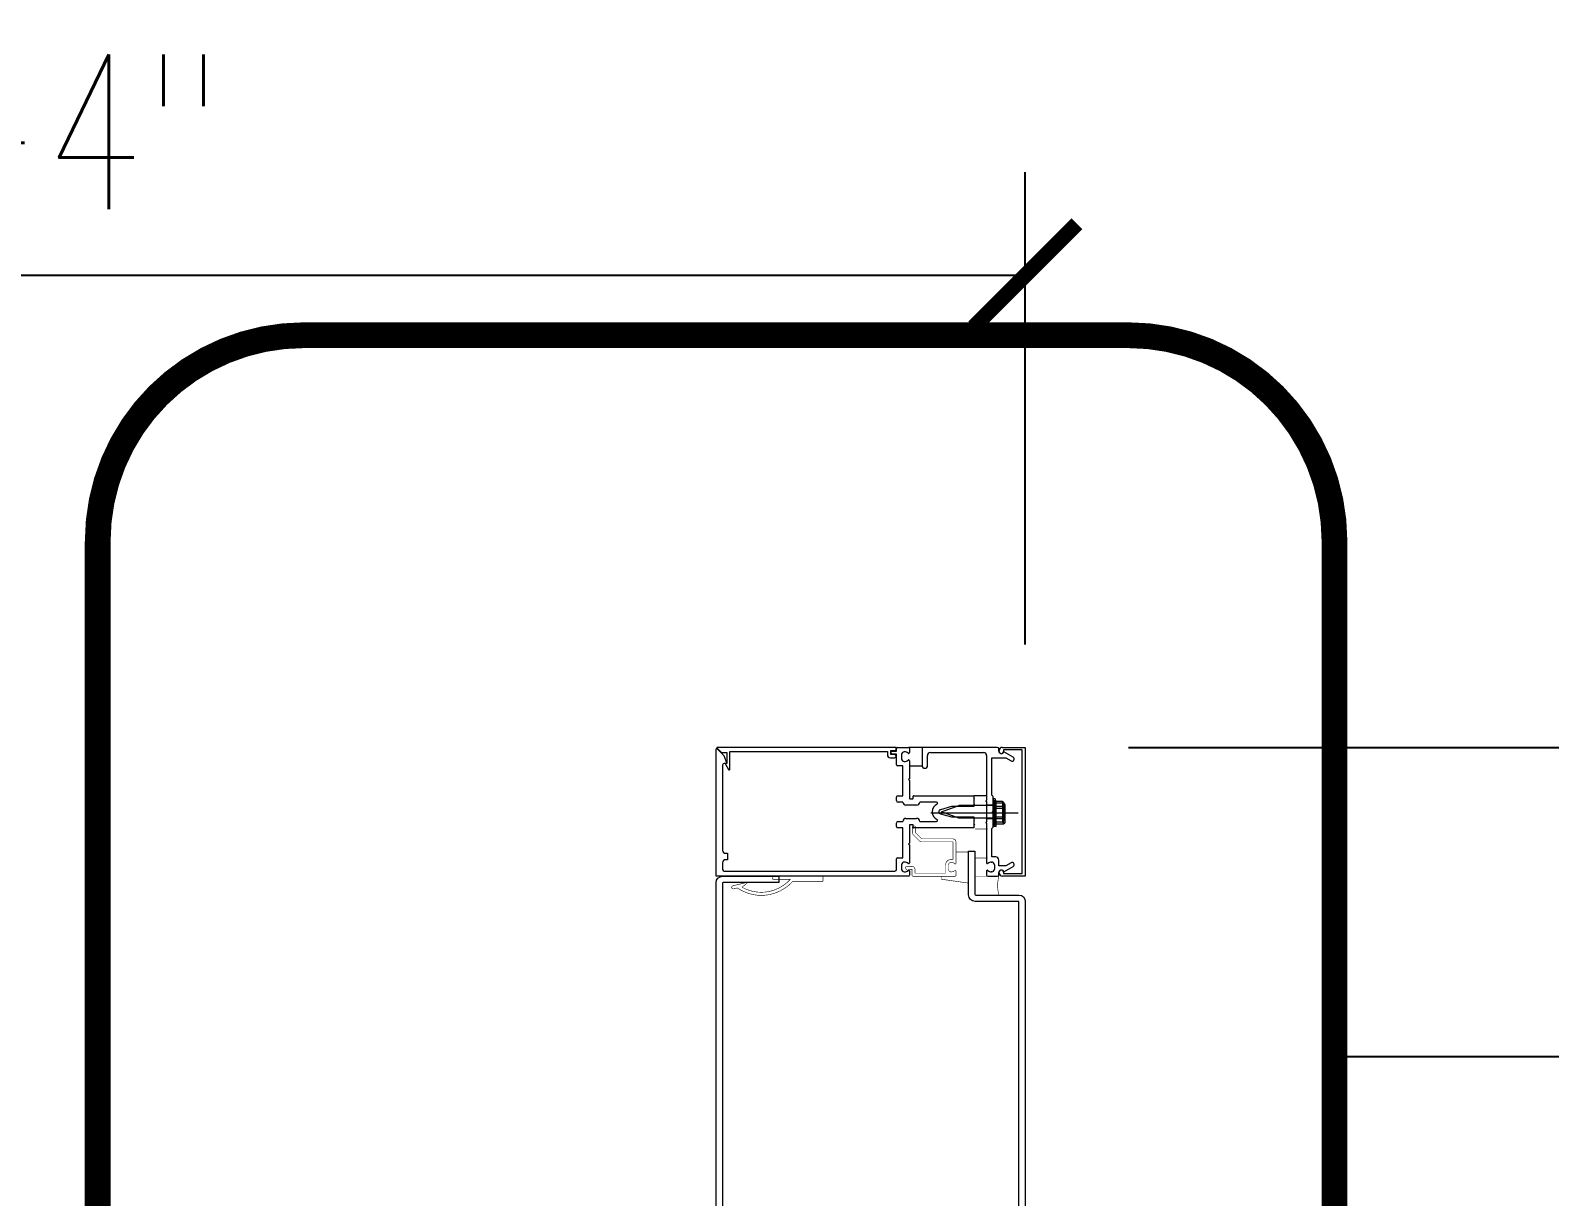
# Model space of a CAD drawing. Header units: inches. Extents: x 3850 to 5846, y -3 to 909.
# Drawn here: x 4358.81 to 4388.29, y 801.53 to 824.17 of the extents above; entities that cross this region are included whole.
import ezdxf

# ---------------------------------------------------------------- set-up
doc = ezdxf.new("R2010")
doc.units = ezdxf.units.IN
doc.header["$LTSCALE"] = 0.5
doc.header["$MEASUREMENT"] = 0
doc.linetypes.add('HIDDEN2', pattern=[0.1875, 0.125, -0.0625])
doc.layers.get('0').update_dxf_attribs({"lineweight": 18})
doc.layers.get('Defpoints').update_dxf_attribs({"color": 140, "lineweight": 18})
for name, color, linetype, lineweight in [('A-Anno-Dims', 211, 'Continuous', 18), ('A-Detl-Fine', 90, 'Continuous', 18), ('A-Detl-Iden', 151, 'Continuous', 25), ('A-Detl-Thin', 150, 'Continuous', 18), ('A-Detl-Wide', 213, 'Continuous', 50)]:
    doc.layers.add(name, color=color, linetype=linetype, lineweight=lineweight)
doc.styles.add('Arch-Dim', font='romans.shx', dxfattribs={"width": 0.75})
doc.dimstyles.new('Aec-Arch-I-96', dxfattribs={"dimscale": 96, "dimtxt": 0.09375, "dimasz": 0.0625, "dimexe": 0.0625, "dimexo": 0.0625, "dimgap": 0.03125, "dimtad": 1, "dimdec": 4, "dimzin": 3, "dimdsep": 46, "dimlunit": 4, "dimtxsty": 'Arch-Dim', "dimblk": 'ARCHTICK', "dimcen": 0.09375, "dimazin": 2, "dimtfac": 0.75, "dimtdec": 4, "dimtix": 1, "dimtmove": 2, "dimatfit": 2, "dimfxl": 1, "dimtolj": 1, "dimtzin": 0, "dimarcsym": 0})

# ---------------------------------------------------------------- blocks, each defined once
blk = doc.blocks.new('_ArchTick')
at = {"color": 0, "linetype": 'ByBlock', "const_width": 0.15}
blk.add_lwpolyline([(-0.5, -0.5), (0.5, 0.5)], dxfattribs=at)
blk = doc.blocks.new('*D113')
at = {"layer": 'A-Anno-Dims', "color": 0, "lineweight": -2, "transparency": 16777216}
for p, q in [((4380.12, 810.25), (4428.12, 810.25)), ((4426.12, 729.004), (4426.12, 810.25)), ((4380.12, 729.004), (4428.12, 729.004))]:
    blk.add_line(p, q, dxfattribs=at)
at = {"layer": 'Defpoints', "color": 0, "transparency": 16777216}
for p in [(4378.12, 810.25), (4426.12, 810.25), (4378.12, 729.004)]:
    blk.add_point(p, dxfattribs=at)
at = {"layer": 'A-Anno-Dims', "color": 0, "lineweight": -2, "transparency": 16777216, "xscale": 2, "yscale": 2, "zscale": 2}
for p, rotation in [((4426.12, 810.25), 90), ((4426.12, 729.004), 270)]:
    blk.add_blockref('_ArchTick', p, dxfattribs=dict(at, rotation=rotation))
at = {"layer": 'A-Anno-Dims', "color": 0, "transparency": 16777216, "insert": (4422.495, 769.627), "char_height": 3, "attachment_point": 5, "rotation": 90, "style": 'Arch-Dim'}
blk.add_mtext('\\A1;6\'-9{\\H0.750000x;\\S1/4;}"', dxfattribs=at)
blk = doc.blocks.new('*D114')
at = {"layer": 'A-Anno-Dims', "color": 0, "lineweight": -2, "transparency": 16777216}
for p, q in [((4380.12, 810.25), (4440.12, 810.25)), ((4438.12, 57), (4438.12, 810.25)), ((4380.12, 57), (4440.12, 57))]:
    blk.add_line(p, q, dxfattribs=at)
at = {"layer": 'Defpoints', "color": 0, "transparency": 16777216}
for p in [(4378.12, 810.25), (4438.12, 810.25), (4378.12, 57)]:
    blk.add_point(p, dxfattribs=at)
at = {"layer": 'A-Anno-Dims', "color": 0, "lineweight": -2, "transparency": 16777216, "xscale": 2, "yscale": 2, "zscale": 2}
for p, rotation in [((4438.12, 810.25), 90), ((4438.12, 57), 270)]:
    blk.add_blockref('_ArchTick', p, dxfattribs=dict(at, rotation=rotation))
at = {"layer": 'A-Anno-Dims', "color": 0, "transparency": 16777216, "insert": (4434.495, 433.625), "char_height": 3, "attachment_point": 5, "rotation": 90, "style": 'Arch-Dim'}
blk.add_mtext('\\A1;62\'-9{\\H0.750000x;\\S1/4;}"', dxfattribs=at)
blk = doc.blocks.new('*D118')
at = {"layer": 'A-Detl-Wide', "color": 0, "lineweight": -2, "transparency": 16777216}
for p, q in [((4380.12, 810.25), (4416.12, 810.25)), ((4414.12, 810.25), (4414.12, 798.25)), ((4380.12, 798.25), (4416.12, 798.25))]:
    blk.add_line(p, q, dxfattribs=at)
at = {"layer": 'Defpoints', "color": 0, "transparency": 16777216}
for p in [(4378.12, 810.25), (4378.12, 798.25), (4414.12, 798.25)]:
    blk.add_point(p, dxfattribs=at)
at = {"layer": 'A-Detl-Wide', "color": 0, "lineweight": -2, "transparency": 16777216, "xscale": 2, "yscale": 2, "zscale": 2}
for p, rotation in [((4414.12, 810.25), 90), ((4414.12, 798.25), 270)]:
    blk.add_blockref('_ArchTick', p, dxfattribs=dict(at, rotation=rotation))
at = {"layer": 'A-Detl-Wide', "color": 0, "transparency": 16777216, "insert": (4411.334, 804.25), "char_height": 3, "attachment_point": 5, "rotation": 90, "style": 'Arch-Dim'}
blk.add_mtext('\\A1;1\'-0"', dxfattribs=at)
blk = doc.blocks.new('*D151')
at = {"layer": 'A-Detl-Wide', "color": 0, "lineweight": -2, "transparency": 16777216}
for p, q in [((4378.12, 812.25), (4378.12, 821.412)), ((4378.12, 819.412), (4338.12, 819.412))]:
    blk.add_line(p, q, dxfattribs=at)
at = {"layer": 'Defpoints', "color": 0, "transparency": 16777216}
for p in [(4338.12, 819.412), (4338.12, 819.412), (4378.12, 810.25)]:
    blk.add_point(p, dxfattribs=at)
at = {"layer": 'A-Detl-Wide', "color": 0, "lineweight": -2, "transparency": 16777216, "xscale": 2, "yscale": 2, "zscale": 2, "rotation": 180}
blk.add_blockref('_ArchTick', (4338.12, 819.412), dxfattribs=at)
at = {"layer": 'A-Detl-Wide', "color": 0, "lineweight": -2, "transparency": 16777216, "xscale": 2, "yscale": 2, "zscale": 2}
blk.add_blockref('_ArchTick', (4378.12, 819.412), dxfattribs=at)
at = {"layer": 'A-Detl-Wide', "color": 0, "transparency": 16777216, "insert": (4358.12, 822.198), "char_height": 3, "attachment_point": 5, "style": 'Arch-Dim'}
blk.add_mtext('\\A1;3\'-4"', dxfattribs=at)

msp = doc.modelspace()

# ---------------------------------------------------------------- linework, layer by layer
at = {"layer": 'A-Detl-Fine'}
for p, q in [((4376.11952, 810.24959), (4375.86952, 810.24959)), ((4375.86952, 809.88959), (4376.11952, 809.88959)), ((4377.36976, 809.31298), (4377.11976, 809.31298)), ((4377.98134, 808.97152), (4376.28753, 808.97152)), ((4376.49476, 808.99998), (4376.82976, 809.12536)), ((4376.82976, 808.87459), (4376.49476, 808.99998)), ((4377.49476, 809.12536), (4376.82976, 809.12536)), ((4377.49476, 809.24998), (4377.49476, 808.74998)), ((4377.53476, 809.24998), (4377.49476, 809.24998)), ((4377.55562, 809.2147), (4377.51562, 809.2147)), ((4377.51562, 808.7147), (4377.51562, 809.2147)), ((4377.53476, 809.24998), (4377.53476, 808.74998)), ((4377.67444, 809.20289), (4377.53476, 809.20289)), ((4377.67444, 809.10144), (4377.53476, 809.10144)), ((4377.55562, 808.7147), (4377.55562, 809.2147)), ((4377.6953, 809.16762), (4377.55562, 809.16762)), ((4377.6953, 809.06617), (4377.55562, 809.06617)), ((4377.67837, 809.18657), (4377.67837, 808.81338)), ((4377.69707, 809.18657), (4377.67837, 809.18657)), ((4377.69923, 808.77811), (4377.69923, 809.1513)), ((4377.71793, 809.1513), (4377.69923, 809.1513)), ((4377.70937, 809.15216), (4377.70937, 808.84779)), ((4377.73023, 808.81252), (4377.73023, 809.1169)), ((4377.49476, 808.87459), (4376.82976, 808.87459)), ((4377.53476, 808.74998), (4377.49476, 808.74998)), ((4377.55562, 808.7147), (4377.51562, 808.7147)), ((4377.67444, 808.89851), (4377.53476, 808.89851)), ((4377.67444, 808.79706), (4377.53476, 808.79706)), ((4377.6953, 808.86325), (4377.55562, 808.86325)), ((4377.6953, 808.76179), (4377.55562, 808.76179)), ((4377.69707, 808.81338), (4377.67837, 808.81338)), ((4377.71793, 808.77811), (4377.69923, 808.77811))]:
    msp.add_line(p, q, dxfattribs=at)
at = {"layer": 'A-Detl-Fine', "const_width": 0.01111}
for points in [[(4377.38683, 808.66565), (4377.14254, 808.66565)], [(4376.77631, 808.21867), (4377.02062, 808.21867)], [(4377.38708, 808.10216), (4377.14276, 808.10216)], [(4372.44347, 807.56256), (4372.43206, 807.55638), (4372.42438, 807.54617), (4372.42157, 807.53344)], [(4372.42157, 807.53344), (4372.42572, 807.51817), (4372.4366, 807.50729), (4372.45188, 807.50314)], [(4372.44346, 807.56256), (4372.70844, 807.62835)], [(4372.45188, 807.50314), (4372.45395, 807.50322), (4372.45604, 807.50343), (4372.45803, 807.50374)], [(4372.53099, 807.52186), (4372.45806, 807.50378)], [(4372.5308, 807.52194), (4372.59049, 807.48561), (4372.65349, 807.45394), (4372.71918, 807.42728), (4372.78695, 807.40596), (4372.85619, 807.39031), (4372.92626, 807.38068), (4372.99656, 807.37739)], [(4372.62165, 807.53617), (4372.69064, 807.50196), (4372.76433, 807.47461), (4372.84103, 807.45454), (4372.91901, 807.44219), (4372.99656, 807.43797)], [(4372.71678, 807.61134), (4372.62259, 807.53608)], [(4372.71097, 807.62868), (4372.71012, 807.62864), (4372.70926, 807.62852), (4372.70844, 807.62835)], [(4372.7206, 807.61905), (4372.71928, 807.62391), (4372.71582, 807.62736), (4372.71097, 807.62868)], [(4372.7168, 807.61138), (4372.71884, 807.6135), (4372.72014, 807.61612), (4372.7206, 807.61905)], [(4372.99656, 807.43797), (4373.06059, 807.4408), (4373.12391, 807.44914), (4373.18616, 807.4628), (4373.24698, 807.48158), (4373.30601, 807.5053), (4373.3629, 807.53374), (4373.41729, 807.56672), (4373.46882, 807.60403), (4373.51714, 807.64549), (4373.5619, 807.69089)], [(4372.99656, 807.37739), (4373.05958, 807.37999), (4373.12223, 807.38765), (4373.18416, 807.4002), (4373.245, 807.41743), (4373.30439, 807.43917), (4373.36197, 807.46522), (4373.41739, 807.49541), (4373.47026, 807.52953), (4373.52025, 807.5674), (4373.56697, 807.60883), (4373.61008, 807.65363)], [(4373.21929, 807.6894), (4373.21929, 807.7197)], [(4373.5621, 807.6894), (4373.21929, 807.6894)], [(4373.24959, 807.74998), (4373.23433, 807.74584), (4373.22345, 807.73496), (4373.21931, 807.7197)], [(4373.24959, 807.74998), (4374.19651, 807.74998)], [(4374.19651, 807.65227), (4373.61017, 807.65227)], [(4374.19651, 807.74998), (4374.19651, 807.65227)], [(4376.49292, 807.74961), (4376.60591, 807.74961)], [(4376.49292, 807.69097), (4376.49292, 807.74961)], [(4377.02062, 807.61619), (4376.49292, 807.69097)], [(4377.14276, 807.75037), (4377.38708, 807.75037)], [(4377.60807, 807.75754), (4377.59435, 807.69639), (4377.58612, 807.63402), (4377.58338, 807.57105)], [(4377.58338, 807.57105), (4377.58612, 807.50809), (4377.59435, 807.44572), (4377.60807, 807.38457)]]:
    msp.add_lwpolyline(points, dxfattribs=at)
at = {"layer": 'A-Detl-Fine'}
for centre, radius, start, end in [((4377.65506, 809.15216), 0.05431, 290.9107, 69.0893), ((4377.54452, 808.99998), 0.16485, 322.0123, 37.9877), ((4377.67592, 809.1169), 0.05431, 290.9107, 69.0893), ((4377.56538, 808.9647), 0.16485, 322.0123, 37.9877), ((4377.65506, 808.84779), 0.05431, 290.9107, 69.0893), ((4377.67592, 808.81252), 0.05431, 290.9107, 69.0893)]:
    msp.add_arc(centre, radius, start, end, dxfattribs=at)
at = {"layer": 'A-Detl-Iden', "linetype": 'HIDDEN2', "const_width": 0.5, "flags": 128}
msp.add_lwpolyline([(4360.11988, 794.24998, 0.41421356), (4364.11988, 790.24998), (4380.1198, 790.24998, 0.41421356), (4384.1198, 794.24998), (4384.1198, 814.24998, 0.41421356), (4380.1198, 818.24998), (4364.11988, 818.24998, 0.41421356), (4360.11988, 814.24998)], format="xyb", close=True, dxfattribs=at)
at = {"layer": 'A-Detl-Thin'}
for p, q in [((4372.11991, 807.74998), (4372.11991, 810.21891)), ((4372.13698, 810.22598), (4372.27079, 810.09217)), ((4375.53876, 810.17998), (4375.61976, 810.17998)), ((4375.61976, 810.17998), (4375.61976, 810.22998)), ((4375.63976, 810.24998), (4375.84976, 810.24998)), ((4375.78027, 810.16398), (4375.76976, 810.16398)), ((4375.86976, 810.22998), (4375.86976, 810.14798)), ((4377.57576, 810.24998), (4376.11976, 810.24998)), ((4376.11976, 810.24998), (4376.11976, 809.87998)), ((4376.27976, 810.14998), (4377.30976, 810.14998)), ((4377.60576, 810.17998), (4377.60576, 810.21998)), ((4377.61576, 810.16998), (4377.61576, 810.18998)), ((4377.67576, 810.24998), (4378.11976, 810.24998)), ((4378.05976, 810.19998), (4377.69576, 810.19998)), ((4377.69576, 810.19998), (4377.69576, 810.16998)), ((4377.88576, 810.05854), (4377.70313, 810.16398)), ((4378.05976, 807.79998), (4378.05976, 810.19998)), ((4378.11976, 810.24998), (4378.11976, 807.74998)), ((4372.24491, 809.90798), (4372.24491, 808.25498)), ((4372.27079, 810.09217), (4372.32691, 809.93798)), ((4372.32691, 809.93798), (4372.27491, 809.93798)), ((4375.61976, 810.11998), (4375.53876, 810.11998)), ((4375.61976, 809.91498), (4375.61976, 810.11998)), ((4375.74476, 809.89498), (4375.63976, 809.89498)), ((4375.71976, 810.11398), (4375.71976, 810.02598)), ((4375.74476, 809.31298), (4375.74476, 809.89498)), ((4375.76976, 809.97598), (4375.78027, 809.97598)), ((4375.86976, 809.99198), (4375.86976, 809.63998)), ((4376.14976, 809.84998), (4376.18976, 809.84998)), ((4376.21976, 809.87998), (4376.21976, 810.08998)), ((4377.36976, 810.08998), (4377.36976, 809.22498)), ((4377.46976, 809.32498), (4377.46976, 810.04998)), ((4377.46976, 810.04998), (4377.74058, 810.04998)), ((4377.74058, 810.04998), (4377.84576, 809.98926)), ((4375.86976, 809.63998), (4375.85476, 809.62498)), ((4375.85476, 809.62498), (4375.86976, 809.60998)), ((4375.86976, 809.60998), (4375.86976, 809.26298)), ((4375.61976, 809.21798), (4375.61976, 809.28298)), ((4375.64976, 809.31298), (4375.74476, 809.31298)), ((4375.94576, 809.26298), (4375.94576, 809.30298)), ((4375.95576, 809.31298), (4377.11976, 809.31298)), ((4377.11976, 809.31298), (4377.11976, 809.27298)), ((4377.11976, 809.31298), (4377.11976, 809.25048)), ((4377.11976, 809.27298), (4377.13476, 809.25798)), ((4377.13476, 809.25798), (4377.11976, 809.24298)), ((4377.36976, 809.31298), (4377.36976, 809.25048)), ((4377.49476, 809.29998), (4377.46976, 809.32498)), ((4377.49476, 809.01498), (4377.49476, 809.29998)), ((4375.74476, 809.18798), (4375.64976, 809.18798)), ((4376.01076, 809.12798), (4375.80476, 809.12798)), ((4375.87976, 809.25298), (4375.93576, 809.25298)), ((4376.39838, 809.18798), (4376.07076, 809.18798)), ((4376.68976, 809.09998), (4376.47165, 809.04154)), ((4377.11976, 809.09998), (4376.68976, 809.09998)), ((4377.11976, 809.24298), (4377.11976, 809.16998)), ((4377.11976, 809.16998), (4377.13476, 809.15498)), ((4377.13476, 809.15498), (4377.11976, 809.13998)), ((4377.11976, 809.13998), (4377.11976, 809.09998)), ((4377.36976, 809.22498), (4377.35476, 809.20998)), ((4377.35476, 809.20998), (4377.36976, 809.19498)), ((4377.36976, 809.19498), (4377.36976, 808.80498)), ((4377.36976, 809.13298), (4377.49476, 809.13298)), ((4377.47976, 808.99998), (4377.49476, 809.01498)), ((4377.49476, 808.98498), (4377.47976, 808.99998)), ((4377.49476, 808.69998), (4377.49476, 808.98498)), ((4375.61976, 808.71698), (4375.61976, 808.78198)), ((4375.64976, 808.81198), (4375.74476, 808.81198)), ((4375.74476, 808.68698), (4375.64976, 808.68698)), ((4375.74476, 808.10498), (4375.74476, 808.68698)), ((4375.80476, 808.87198), (4376.01076, 808.87198)), ((4375.86976, 808.73698), (4375.86976, 808.38998)), ((4375.93576, 808.74698), (4375.87976, 808.74698)), ((4375.94576, 808.69698), (4375.94576, 808.73698)), ((4377.11976, 808.68698), (4375.95576, 808.68698)), ((4376.07076, 808.81198), (4376.39838, 808.81198)), ((4376.47165, 808.95842), (4376.68976, 808.89998)), ((4376.68976, 808.89998), (4377.11976, 808.89998)), ((4377.11976, 808.89998), (4377.11976, 808.85998)), ((4377.11976, 808.85998), (4377.13476, 808.84498)), ((4377.13476, 808.84498), (4377.11976, 808.82998)), ((4377.11976, 808.82998), (4377.11976, 808.75698)), ((4377.11976, 808.75698), (4377.13476, 808.74198)), ((4377.11976, 808.74948), (4377.11976, 808.68698)), ((4377.13476, 808.74198), (4377.11976, 808.72698)), ((4377.11976, 808.72698), (4377.11976, 808.68698)), ((4377.36976, 808.80498), (4377.35476, 808.78998)), ((4377.35476, 808.78998), (4377.36976, 808.77498)), ((4377.36976, 808.86698), (4377.49476, 808.86698)), ((4377.36976, 808.77498), (4377.36976, 808.00798)), ((4377.36976, 808.74948), (4377.36976, 808.68698)), ((4377.46976, 808.67498), (4377.49476, 808.69998)), ((4377.46976, 808.12398), (4377.46976, 808.67498)), ((4375.86976, 808.38998), (4375.85476, 808.37498)), ((4375.85476, 808.37498), (4375.86976, 808.35998)), ((4372.30491, 808.19498), (4372.33991, 808.19498)), ((4372.33991, 808.19498), (4372.33991, 808.06998)), ((4375.61976, 807.87998), (4375.61976, 808.08498)), ((4375.63976, 808.10498), (4375.74476, 808.10498)), ((4375.86976, 808.35998), (4375.86976, 808.00798)), ((4377.54576, 808.12398), (4377.46976, 808.12398)), ((4372.24491, 808.00998), (4372.24491, 807.87998)), ((4372.27491, 807.84998), (4375.58976, 807.84998)), ((4372.33991, 808.06998), (4372.30491, 808.06998)), ((4375.71976, 807.97398), (4375.71976, 807.88598)), ((4375.78027, 808.02398), (4375.76976, 808.02398)), ((4375.76976, 807.83598), (4375.78027, 807.83598)), ((4375.86976, 807.85198), (4375.86976, 807.76998)), ((4377.36976, 807.85198), (4377.36976, 807.76998)), ((4377.45925, 808.02398), (4377.46976, 808.02398)), ((4377.46976, 807.83598), (4377.45925, 807.83598)), ((4377.51976, 807.97398), (4377.51976, 807.88598)), ((4377.60576, 807.94998), (4377.60576, 808.06398)), ((4377.74058, 807.94998), (4377.60576, 807.94998)), ((4377.60576, 807.77998), (4377.60576, 807.81998)), ((4377.61576, 807.80998), (4377.61576, 807.82998)), ((4377.69576, 807.82998), (4377.69576, 807.79998)), ((4377.69576, 807.79998), (4378.05976, 807.79998)), ((4377.70313, 807.83598), (4377.88576, 807.94142)), ((4377.84576, 808.0107), (4377.74058, 807.94998)), ((4375.84976, 807.74998), (4372.11991, 807.74998)), ((4377.38976, 807.74998), (4377.57576, 807.74998)), ((4378.11976, 807.74998), (4377.67576, 807.74998))]:
    msp.add_line(p, q, dxfattribs=at)
for points in [[(4375.59376, 810.18998, 0.41421356), (4375.61376, 810.20998), (4375.61376, 810.24998), (4372.13891, 810.24998, 0.66817864), (4372.13538, 810.24144), (4372.22684, 810.14998), (4372.32691, 810.14998), (4372.32691, 809.93798), (4372.29491, 809.93798), (4372.36104, 809.82345, 0.76732699), (4372.38891, 809.83092), (4372.38891, 810.16998), (4375.44376, 810.16998), (4375.44376, 810.10998, 0.41421356), (4375.50376, 810.04998), (4375.58376, 810.04998, 1), (4375.58376, 810.10998), (4375.50876, 810.10998), (4375.50876, 810.18998)], [(4378.11974, 807.25853), (4378.11974, 801.18449, -0.41421356), (4377.99474, 801.05949), (4377.15816, 801.05949, 0.41421356), (4377.14254, 801.04387), (4377.14254, 800.20443), (4377.02038, 800.20443), (4377.02038, 801.05665, -0.41421356), (4377.14538, 801.18165), (4377.98196, 801.18165, 0.41421356), (4377.99758, 801.19728), (4377.99758, 807.24574, 0.41421356), (4377.98196, 807.26137), (4377.14538, 807.26137, -0.41421356), (4377.02038, 807.38637), (4377.02038, 808.23859), (4377.14254, 808.23859), (4377.14254, 807.39915, 0.41421356), (4377.15816, 807.38353), (4377.99474, 807.38353, -0.41421356)], [(4372.24491, 800.69304, -0.41421356), (4372.11991, 800.81804), (4372.11991, 807.62498, -0.41421356), (4372.24491, 807.74998), (4373.33582, 807.74998), (4373.33582, 807.62782), (4372.25769, 807.62782, 0.41421356), (4372.24207, 807.6122), (4372.24207, 800.83082, 0.41421356), (4372.25769, 800.8152), (4373.33582, 800.8152), (4373.33582, 800.69304)]]:
    msp.add_lwpolyline(points, format="xyb", close=True, dxfattribs=at)
at = {"layer": 'A-Detl-Thin', "const_width": 0.01111}
msp.add_lwpolyline([(4375.92102, 807.88387), (4375.87214, 807.88387), (4375.87214, 807.86432), (4375.87213, 807.86432), (4375.86797, 807.85406), (4375.85843, 807.84969), (4375.84794, 807.85324), (4375.84792, 807.85323), (4375.80413, 807.89097), (4375.80415, 807.89099), (4375.79394, 807.91222), (4375.80169, 807.93305), (4375.82329, 807.94246), (4375.82329, 807.9425), (4375.92102, 807.9425), (4375.92104, 807.94246), (4375.95061, 807.93444), (4375.97163, 807.91342), (4375.97962, 807.88385), (4375.97964, 807.88387), (4375.97964, 807.80862), (4376.57086, 807.80862), (4376.57086, 807.96887), (4376.57088, 807.96887), (4376.58557, 808.02311), (4376.62412, 808.06166), (4376.67835, 808.07635), (4376.67835, 808.07637), (4376.71745, 808.07637), (4376.71745, 808.41645), (4376.10961, 808.41645), (4376.10961, 808.41647), (4376.09441, 808.41849), (4376.08035, 808.42431), (4376.06817, 808.43364), (4376.06815, 808.43362), (4375.94601, 808.55578), (4375.93668, 808.56797), (4375.93086, 808.58202), (4375.92885, 808.59722), (4375.92882, 808.59722), (4375.92882, 808.70472), (4375.92884, 808.70472), (4375.93151, 808.71457), (4375.93852, 808.72156), (4375.94836, 808.72423), (4375.94836, 808.72426), (4375.96791, 808.72426), (4375.96791, 808.72423), (4375.97776, 808.72156), (4375.98475, 808.71457), (4375.98742, 808.70472), (4375.98746, 808.70472), (4375.98746, 808.59722), (4376.10961, 808.47509), (4376.71745, 808.47509), (4376.71747, 808.47505), (4376.74704, 808.46703), (4376.76805, 808.446), (4376.77604, 808.41643), (4376.77608, 808.41645), (4376.77608, 808.00211), (4376.77604, 808.00211), (4376.77161, 807.99158), (4376.76162, 807.98746), (4376.75104, 807.99181), (4376.75104, 807.99173), (4376.73274, 808.00587), (4376.71157, 808.01468), (4376.68864, 808.01771), (4376.68862, 808.01775), (4376.67835, 808.01775), (4376.67835, 808.01773), (4376.6537, 808.01107), (4376.63617, 807.99353), (4376.62952, 807.96887), (4376.6295, 807.96887), (4376.6295, 807.88289), (4376.62952, 807.88289), (4376.63617, 807.85824), (4376.6537, 807.8407), (4376.67835, 807.83404), (4376.67835, 807.83402), (4376.68862, 807.83402), (4376.68862, 807.83404), (4376.71152, 807.83705), (4376.73268, 807.84585), (4376.75098, 807.85996), (4376.75104, 807.85996), (4376.76162, 807.86431), (4376.77161, 807.86019), (4376.77604, 807.84965), (4376.77608, 807.84965), (4376.77608, 807.76953), (4376.77604, 807.76953), (4376.77338, 807.75968), (4376.76638, 807.75268), (4376.75654, 807.75002), (4376.75654, 807.74998), (4375.94054, 807.74998), (4375.94054, 807.75), (4375.9307, 807.75267), (4375.9237, 807.75968), (4375.92104, 807.76953), (4375.92102, 807.76953)], close=True, dxfattribs=at)
at = {"layer": 'A-Detl-Thin'}
for centre, radius, start, end in [((4372.12991, 810.21891), 0.01, 45, 180), ((4375.53876, 810.14998), 0.03, 90, 270), ((4375.63976, 810.22998), 0.02, 90, 180), ((4375.76976, 810.11398), 0.05, 90, 180), ((4375.78027, 810.07398), 0.09, 44.810312, 90), ((4375.85476, 810.14798), 0.015, 224.810312, 0), ((4375.84976, 810.22998), 0.02, 0, 90), ((4376.27976, 810.08998), 0.06, 90, 180), ((4377.30976, 810.08998), 0.06, 0, 90), ((4377.57576, 810.21998), 0.03, 0, 90), ((4377.65576, 810.17998), 0.05, 180, 341.337075), ((4377.67576, 810.18998), 0.06, 90, 180), ((4377.65576, 810.16998), 0.04, 180, 0), ((4372.27491, 809.90798), 0.03, 90, 180), ((4375.63976, 809.91498), 0.02, 180, 270), ((4375.76976, 810.02598), 0.05, 180, 270), ((4375.78027, 810.06598), 0.09, 270, 315.189688), ((4375.85476, 809.99198), 0.015, 0, 135.189688), ((4376.14976, 809.87998), 0.03, 180, 270), ((4376.18976, 809.87998), 0.03, 270, 0), ((4377.86576, 810.0239), 0.04, 240, 60), ((4375.64976, 809.28298), 0.03, 90, 180), ((4375.87976, 809.26298), 0.01, 180, 270), ((4375.93576, 809.26298), 0.01, 270, 0), ((4375.95576, 809.30298), 0.01, 90, 180), ((4375.64976, 809.21798), 0.03, 180, 270), ((4375.80476, 809.18798), 0.06, 180, 270), ((4376.01076, 809.18798), 0.06, 270, 0), ((4376.48276, 808.99998), 0.168, 116.668661, 243.331339), ((4376.39838, 809.16798), 0.02, 296.668661, 90), ((4376.48278, 808.99998), 0.04302, 105, 255), ((4375.64976, 808.78198), 0.03, 90, 180), ((4375.64976, 808.71698), 0.03, 180, 270), ((4375.80476, 808.81198), 0.06, 90, 180), ((4375.87976, 808.73698), 0.01, 90, 180), ((4375.93576, 808.73698), 0.01, 360, 90), ((4375.95576, 808.69698), 0.01, 180, 270), ((4376.01076, 808.81198), 0.06, 0, 90), ((4376.39838, 808.83198), 0.02, 270, 63.331339), ((4372.30491, 808.25498), 0.06, 180, 270), ((4375.63976, 808.08498), 0.02, 90, 180), ((4377.54576, 808.06398), 0.06, 0, 90), ((4372.30491, 808.00998), 0.06, 90, 180), ((4372.27491, 807.87998), 0.03, 180, 270), ((4375.58976, 807.87998), 0.03, 270, 0), ((4375.76976, 807.97398), 0.05, 90, 180), ((4375.76976, 807.88598), 0.05, 180, 270), ((4375.78027, 807.93398), 0.09, 44.810312, 90), ((4375.78027, 807.92598), 0.09, 270, 315.189688), ((4375.85476, 808.00798), 0.015, 224.810312, 0), ((4375.85476, 807.85198), 0.015, 0, 135.189688), ((4377.38476, 808.00798), 0.015, 180, 315.189688), ((4377.38476, 807.85198), 0.015, 44.810312, 180), ((4377.45925, 807.93398), 0.09, 90, 135.189688), ((4377.45925, 807.92598), 0.09, 224.810312, 270), ((4377.46976, 807.97398), 0.05, 0, 90), ((4377.46976, 807.88598), 0.05, 270, 0), ((4377.57576, 807.77998), 0.03, 270, 0), ((4377.65576, 807.81998), 0.05, 18.662925, 180), ((4377.65576, 807.82998), 0.04, 0, 180), ((4377.67576, 807.80998), 0.06, 180, 270), ((4377.86576, 807.97606), 0.04, 300, 120), ((4375.84976, 807.76998), 0.02, 270, 0), ((4377.38976, 807.76998), 0.02, 180, 270)]:
    msp.add_arc(centre, radius, start, end, dxfattribs=at)

# ---------------------------------------------------------------- dimensions: what is measured, and where the dimension line sits
at = {"layer": 'A-Anno-Dims'}
for base, p1, picture, middle in [((4426.12025, 810.24998), (4378.11991, 729.00438), '*D113', (4422.49525, 769.62718)), ((4438.12047, 810.24998), (4378.11991, 57.00008), '*D114', (4434.49547, 433.62503))]:
    dim = msp.add_linear_dim(base=base, p1=p1, p2=(4378.11991, 810.24998), angle=90, dimstyle='Aec-Arch-I-96', override={"dimscale": 32}, dxfattribs=at)
    dim.commit()
    dim.dimension.update_dxf_attribs({"geometry": picture, "text_midpoint": middle})
at = {"layer": 'A-Detl-Wide'}
dim = msp.add_linear_dim(base=(4338.11972, 819.41196), p1=(4378.1198, 810.24998), p2=(4338.11972, 819.41196), dimstyle='Aec-Arch-I-96', override={"dimscale": 32}, dxfattribs=at)
dim.commit()
dim.dimension.update_dxf_attribs({"geometry": '*D151', "text_midpoint": (4358.11976, 822.19768)})
dim = msp.add_linear_dim(base=(4414.12002, 798.24998), p1=(4378.1198, 810.24998), p2=(4378.1198, 798.24998), angle=90, dimstyle='Aec-Arch-I-96', override={"dimscale": 32}, dxfattribs=at)
dim.commit()
dim.dimension.update_dxf_attribs({"geometry": '*D118', "text_midpoint": (4411.33431, 804.24998)})

# ---------------------------------------------------------------- leaders
at = {"layer": 'A-Detl-Iden', "has_arrowhead": 0}
msp.add_leader([(4384.1198, 804.24998), (4393.8698, 804.24998)], dimstyle='Aec-Arch-I-96', dxfattribs=at)

doc.saveas('drawing.dxf')
